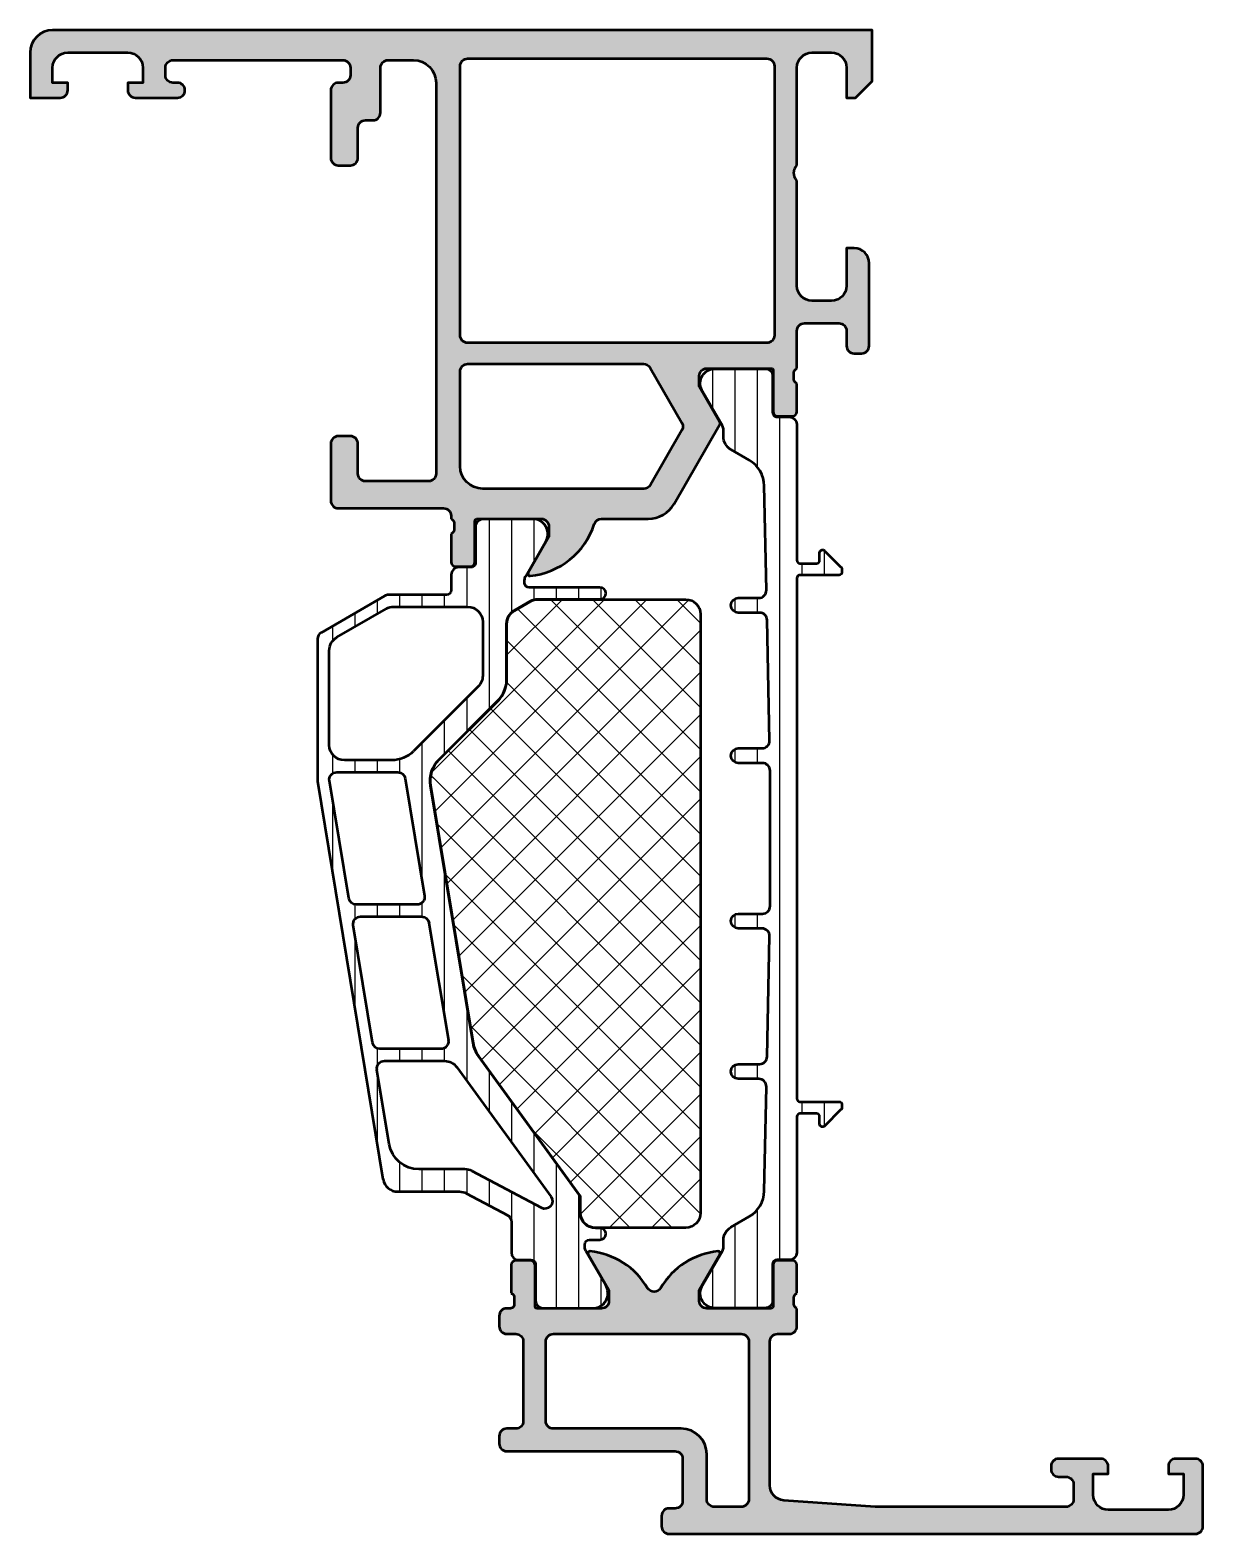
# Model space of a CAD drawing. Extents: x -35 to 43, y 0 to 100.
import ezdxf

# ---------------------------------------------------------------- set-up
doc = ezdxf.new("R2010")
doc.units = 0
for name, color, linetype, lineweight in [('0S-Alu contour', 7, 'Continuous', 50), ('0S-Alu hatch', 252, 'Continuous', 25), ('0S-Plastic contour', 254, 'Continuous', 50), ('0S-Plastic hatch', 253, 'Continuous', 25), ('0S-PT contour', 91, 'Continuous', 50), ('0S-PT hatch', 103, 'Continuous', 25)]:
    doc.layers.add(name, color=color, linetype=linetype, lineweight=lineweight)

# ---------------------------------------------------------------- blocks, each defined once
blk = doc.blocks.new('445540__BF4B3220_697D_45B9_BE26_5FB14B4851CE_')
at = {"layer": '0S-Alu hatch'}
h = blk.add_hatch(color=256, dxfattribs=at)
edge = h.paths.add_edge_path()
edge.add_line((-3.3, 13.3), (-2.7, 13.3))
edge.add_ellipse((-2.7, 12.8), major_axis=(-0.5, 0), ratio=1, start_angle=180, end_angle=270, ccw=False)
edge.add_line((-2.2, 12.8), (-2.2, 7.5))
edge.add_ellipse((-2.7, 7.5), major_axis=(-0.5, 0), ratio=1, start_angle=90, end_angle=180, ccw=False)
edge.add_line((-2.7, 7), (-3.3, 7))
edge.add_arc((-3.3, 6.5), 0.5, 90, 180)
edge.add_line((-3.8, 6.5), (-3.8, 6))
edge.add_arc((-3.3, 6), 0.5, 180, 270)
edge.add_line((-3.3, 5.5), (7.9, 5.5))
edge.add_ellipse((7.9, 5), major_axis=(-0.5, 0), ratio=1, start_angle=180, end_angle=270, ccw=False)
edge.add_line((8.4, 5), (8.4, 2.2))
edge.add_ellipse((7.9, 2.2), major_axis=(-0.5, 0), ratio=1, start_angle=90, end_angle=180, ccw=False)
edge.add_line((7.9, 1.7), (7.5, 1.7))
edge.add_arc((7.5, 1.2), 0.5, 90, 180)
edge.add_line((7, 1.2), (7, 0.5))
edge.add_arc((7.5, 0.5), 0.5, 180, 270)
edge.add_line((7.5, 0), (42.5, 0))
edge.add_arc((42.5, 0.5), 0.5, 270, 360)
edge.add_line((43, 0.5), (43, 4.5))
edge.add_arc((42.5, 4.5), 0.5, 0, 90)
edge.add_line((42.5, 5), (41.2, 5))
edge.add_arc((41.2, 4.5), 0.5, 90, 180)
edge.add_line((40.7, 4.5), (40.7, 4))
edge.add_line((40.7, 4), (41.7, 4))
edge.add_line((41.7, 4), (41.7, 2.6))
edge.add_ellipse((40.7, 2.6), major_axis=(-1, 0), ratio=1, start_angle=90, end_angle=180, ccw=False)
edge.add_line((40.7, 1.6), (36.7, 1.6))
edge.add_ellipse((36.7, 2.6), major_axis=(-1, 0), ratio=1, start_angle=0, end_angle=90, ccw=False)
edge.add_line((35.7, 2.6), (35.7, 4))
edge.add_line((35.7, 4), (36.7, 4))
edge.add_line((36.7, 4), (36.7, 4.5))
edge.add_arc((36.2, 4.5), 0.5, 0, 90)
edge.add_line((36.2, 5), (33.4, 5))
edge.add_arc((33.4, 4.5), 0.5, 90, 180)
edge.add_line((32.9, 4.5), (32.9, 4.3))
edge.add_arc((33.4, 4.3), 0.5, 180, 270)
edge.add_line((33.4, 3.8), (33.9, 3.8))
edge.add_ellipse((33.9, 3.3), major_axis=(-0.5, 0), ratio=1, start_angle=180, end_angle=270, ccw=False)
edge.add_line((34.4, 3.3), (34.4, 2.3))
edge.add_ellipse((33.9, 2.3), major_axis=(-0.5, 0), ratio=1, start_angle=90, end_angle=180, ccw=False)
edge.add_line((33.9, 1.8), (21.2, 1.8))
edge.add_line((21.2, 1.8), (15.13, 2.23))
edge.add_ellipse((15.2, 3.23), major_axis=(-1, 0), ratio=1, start_angle=0, end_angle=85.9144, ccw=False)
edge.add_line((14.2, 3.23), (14.2, 12.8))
edge.add_ellipse((14.7, 12.8), major_axis=(-0.5, 0), ratio=1, start_angle=270, end_angle=360, ccw=False)
edge.add_line((14.7, 13.3), (15.5, 13.3))
edge.add_arc((15.5, 13.8), 0.5, 270, 360)
edge.add_line((16, 13.8), (16, 15))
edge.add_ellipse((16.08, 15.27), major_axis=(-0.279, 0), ratio=1, start_angle=-1.1646, end_angle=73.5801, ccw=False)
edge.add_line((15.8, 15.27), (15.8, 15.73))
edge.add_ellipse((16.08, 15.73), major_axis=(-0.279, 0), ratio=1, start_angle=-73.5754, end_angle=1.1629, ccw=False)
edge.add_line((16, 16), (16, 17.88))
edge.add_arc((15.7, 17.88), 0.3, 0, 90)
edge.add_line((15.7, 18.18), (14.72, 18.18))
edge.add_arc((14.72, 17.88), 0.3, 90, 180)
edge.add_line((14.42, 17.88), (14.42, 15.12))
edge.add_ellipse((14.3, 15.12), major_axis=(-0.12, 0), ratio=1, start_angle=90, end_angle=180, ccw=False)
edge.add_line((14.3, 15), (10, 15))
edge.add_ellipse((10, 15.5), major_axis=(-0.5, 0), ratio=1, start_angle=0, end_angle=90, ccw=False)
edge.add_line((9.5, 15.5), (9.5, 16.2))
edge.add_line((9.5, 16.2), (10.88, 18.59))
edge.add_arc((10.76, 18.66), 0.138, 330, 455.7415)
edge.add_arc((11.25, 13.82), 5, 95.7415, 149.6915)
edge.add_ellipse((6.5, 16.6), major_axis=(-0.5, 0), ratio=1, start_angle=30.3085, end_angle=149.6915, ccw=False)
edge.add_arc((1.75, 13.82), 5, 30.3085, 84.2585)
edge.add_arc((2.24, 18.66), 0.138, 84.2585, 210)
edge.add_line((2.12, 18.59), (3.5, 16.2))
edge.add_line((3.5, 16.2), (3.5, 15.5))
edge.add_ellipse((3, 15.5), major_axis=(-0.5, 0), ratio=1, start_angle=90, end_angle=180, ccw=False)
edge.add_line((3, 15), (-1.3, 15))
edge.add_ellipse((-1.3, 15.12), major_axis=(-0.12, 0), ratio=1, start_angle=0, end_angle=90, ccw=False)
edge.add_line((-1.42, 15.12), (-1.42, 17.88))
edge.add_arc((-1.72, 17.88), 0.3, 0, 90)
edge.add_line((-1.72, 18.18), (-2.7, 18.18))
edge.add_arc((-2.7, 17.88), 0.3, 90, 180)
edge.add_line((-3, 17.88), (-3, 16))
edge.add_ellipse((-3.08, 15.73), major_axis=(-0.279, 0), ratio=1, start_angle=178.8371, end_angle=253.5754, ccw=False)
edge.add_line((-2.8, 15.73), (-2.8, 15.27))
edge.add_ellipse((-3.08, 15.27), major_axis=(-0.279, 0), ratio=1, start_angle=106.4199, end_angle=181.1646, ccw=False)
edge.add_line((-3, 15), (-3.3, 15))
edge.add_arc((-3.3, 14.5), 0.5, 90, 180)
edge.add_line((-3.8, 14.5), (-3.8, 13.8))
edge.add_arc((-3.3, 13.8), 0.5, 180, 270)
edge = h.paths.add_edge_path()
edge.add_line((8.3, 7), (-0.2, 7))
edge.add_ellipse((-0.2, 7.5), major_axis=(-0.5, 0), ratio=1, start_angle=0, end_angle=90, ccw=False)
edge.add_line((-0.7, 7.5), (-0.7, 12.8))
edge.add_ellipse((-0.2, 12.8), major_axis=(-0.5, 0), ratio=1, start_angle=270, end_angle=360, ccw=False)
edge.add_line((-0.2, 13.3), (12.3, 13.3))
edge.add_ellipse((12.3, 12.8), major_axis=(-0.5, 0), ratio=1, start_angle=180, end_angle=270, ccw=False)
edge.add_line((12.8, 12.8), (12.8, 2.3))
edge.add_ellipse((12.3, 2.3), major_axis=(-0.5, 0), ratio=1, start_angle=90, end_angle=180, ccw=False)
edge.add_line((12.3, 1.8), (10.5, 1.8))
edge.add_ellipse((10.5, 2.3), major_axis=(-0.5, 0), ratio=1, start_angle=0, end_angle=90, ccw=False)
edge.add_line((10, 2.3), (10, 5.3))
edge.add_arc((8.3, 5.3), 1.7, 0, 90)
at = {"layer": '0S-Alu contour', "color": 7}
for points in [[(-1.72, 18.18), (-2.7, 18.18)], [(2.12, 18.59), (3.5, 16.2), (3.5, 15.5)], [(9.5, 15.5), (9.5, 16.2), (10.88, 18.59)], [(15.7, 18.18), (14.72, 18.18)], [(-3, 17.88), (-3, 16)], [(-1.42, 15.12), (-1.42, 17.88)], [(14.42, 17.88), (14.42, 15.12)], [(16, 16), (16, 17.88)], [(-2.8, 15.73), (-2.8, 15.27)], [(15.8, 15.27), (15.8, 15.73)], [(-3.8, 14.5), (-3.8, 13.8)], [(-3, 15), (-3.3, 15)], [(3, 15), (-1.3, 15)], [(14.3, 15), (10, 15)], [(16, 13.8), (16, 15)], [(-3.3, 13.3), (-2.7, 13.3)], [(-0.2, 13.3), (12.3, 13.3)], [(14.7, 13.3), (15.5, 13.3)], [(-2.2, 12.8), (-2.2, 7.5)], [(-0.7, 7.5), (-0.7, 12.8)], [(12.8, 12.8), (12.8, 2.3)], [(14.2, 3.23), (14.2, 12.8)], [(-3.8, 6.5), (-3.8, 6)], [(-2.7, 7), (-3.3, 7)], [(8.3, 7), (-0.2, 7)], [(-3.3, 5.5), (7.9, 5.5)], [(10, 2.3), (10, 5.3)], [(8.4, 5), (8.4, 2.2)], [(32.9, 4.5), (32.9, 4.3)], [(36.2, 5), (33.4, 5)], [(35.7, 2.6), (35.7, 4), (36.7, 4), (36.7, 4.5)], [(40.7, 4.5), (40.7, 4), (41.7, 4), (41.7, 2.6)], [(42.5, 5), (41.2, 5)], [(43, 0.5), (43, 4.5)], [(33.4, 3.8), (33.9, 3.8)], [(34.4, 3.3), (34.4, 2.3)], [(33.9, 1.8), (21.2, 1.8), (15.13, 2.23)], [(7, 1.2), (7, 0.5)], [(7.9, 1.7), (7.5, 1.7)], [(12.3, 1.8), (10.5, 1.8)], [(40.7, 1.6), (36.7, 1.6)], [(7.5, 0), (42.5, 0)]]:
    blk.add_lwpolyline(points, dxfattribs=at)
for centre, radius, start, end in [((-2.7, 17.88), 0.3, 90, 180), ((-1.72, 17.88), 0.3, 0, 90), ((2.24, 18.66), 0.138, 84.2585, 210), ((1.75, 13.82), 5, 30.3085, 84.2585), ((11.25, 13.82), 5, 95.7415, 149.6915), ((10.76, 18.66), 0.138, 330, 95.7415), ((14.72, 17.88), 0.3, 90, 180), ((15.7, 17.88), 0.3, 0, 90), ((-3.3, 14.5), 0.5, 90, 180), ((-3.3, 13.8), 0.5, 180, 270), ((15.5, 13.8), 0.5, 270, 0), ((-3.3, 6.5), 0.5, 90, 180), ((8.3, 5.3), 1.7, 0, 90), ((-3.3, 6), 0.5, 180, 270), ((33.4, 4.5), 0.5, 90, 180), ((33.4, 4.3), 0.5, 180, 270), ((36.2, 4.5), 0.5, 0, 90), ((41.2, 4.5), 0.5, 90, 180), ((42.5, 4.5), 0.5, 0, 90), ((7.5, 1.2), 0.5, 90, 180), ((7.5, 0.5), 0.5, 180, 270), ((42.5, 0.5), 0.5, 270, 0)]:
    blk.add_arc(centre, radius, start, end, dxfattribs=at)
at = {"layer": '0S-Alu contour', "color": 7, "extrusion": (0, 0, -1)}
for centre, radius, start, end in [((-6.5, 16.6), 0.5, 210.3085, 329.6915), ((3.08, 15.73), 0.279, 106.4246, 181.1629), ((3.08, 15.27), 0.279, 178.8354, 253.5801), ((1.3, 15.12), 0.12, 270, 0), ((-3, 15.5), 0.5, 180, 270), ((-10, 15.5), 0.5, 270, 0), ((-14.3, 15.12), 0.12, 180, 270), ((-16.08, 15.73), 0.279, 358.8371, 73.5754), ((-16.08, 15.27), 0.279, 286.4199, 1.1646), ((2.7, 12.8), 0.5, 90, 180), ((0.2, 12.8), 0.5, 0, 90), ((-12.3, 12.8), 0.5, 90, 180), ((-14.7, 12.8), 0.5, 0, 90), ((2.7, 7.5), 0.5, 180, 270), ((0.2, 7.5), 0.5, 270, 0), ((-7.9, 5), 0.5, 90, 180), ((-15.2, 3.23), 1, 274.0856, 0), ((-33.9, 3.3), 0.5, 90, 180), ((-7.9, 2.2), 0.5, 180, 270), ((-10.5, 2.3), 0.5, 270, 0), ((-12.3, 2.3), 0.5, 180, 270), ((-33.9, 2.3), 0.5, 180, 270), ((-36.7, 2.6), 1, 270, 0), ((-40.7, 2.6), 1, 180, 270)]:
    blk.add_arc(centre, radius, start, end, dxfattribs=at)
blk = doc.blocks.new('284511__1845BC46_B6D5_4540_96BA_1766A8535AA4___5D9645BE_6B2D_4AAD_B692_102683776375_')
at = {"layer": '0S-Plastic hatch'}
h = blk.add_hatch(dxfattribs=at)
h.set_pattern_fill('ANSI31', color=256, scale=0.468, angle=45, style=0)
edge = h.paths.add_edge_path()
edge.add_line((15.99, 73.79), (15.99, 64.75))
edge.add_arc((16.2, 64.75), 0.21, 180, 270)
edge.add_line((16.2, 64.54), (17.3, 64.54))
edge.add_arc((17.3, 64.75), 0.21, 270, 360)
edge.add_line((17.51, 64.75), (17.51, 65.25))
edge.add_ellipse((17.7, 65.25), major_axis=(-0.19, 0), ratio=1, start_angle=225, end_angle=360, ccw=False)
edge.add_line((17.83, 65.38), (18.93, 64.28))
edge.add_ellipse((18.8, 64.15), major_axis=(-0.19, 0), ratio=1, start_angle=180, end_angle=225, ccw=False)
edge.add_line((18.99, 64.15), (18.99, 63.95))
edge.add_ellipse((18.8, 63.95), major_axis=(-0.19, 0), ratio=1, start_angle=90, end_angle=180, ccw=False)
edge.add_line((18.8, 63.76), (16.2, 63.76))
edge.add_arc((16.2, 63.55), 0.21, 90, 180)
edge.add_line((15.99, 63.55), (15.99, 28.95))
edge.add_arc((16.2, 28.95), 0.21, 180, 270)
edge.add_line((16.2, 28.74), (18.8, 28.74))
edge.add_ellipse((18.8, 28.55), major_axis=(-0.19, 0), ratio=1, start_angle=180, end_angle=270, ccw=False)
edge.add_line((18.99, 28.55), (18.99, 28.35))
edge.add_ellipse((18.8, 28.35), major_axis=(-0.19, 0), ratio=1, start_angle=135, end_angle=180, ccw=False)
edge.add_line((18.93, 28.22), (17.83, 27.12))
edge.add_ellipse((17.7, 27.25), major_axis=(-0.19, 0), ratio=1, start_angle=0, end_angle=135, ccw=False)
edge.add_line((17.51, 27.25), (17.51, 27.75))
edge.add_arc((17.3, 27.75), 0.21, 0, 90)
edge.add_line((17.3, 27.96), (16.2, 27.96))
edge.add_arc((16.2, 27.75), 0.21, 90, 180)
edge.add_line((15.99, 27.75), (15.99, 18.71))
edge.add_ellipse((15.5, 18.71), major_axis=(-0.49, 0), ratio=1, start_angle=90, end_angle=180, ccw=False)
edge.add_line((15.5, 18.22), (14.69, 18.22))
edge.add_arc((14.69, 17.91), 0.31, 90, 180)
edge.add_line((14.38, 17.91), (14.38, 15.51))
edge.add_ellipse((13.89, 15.51), major_axis=(-0.49, 0), ratio=1, start_angle=89.9999, end_angle=180.0002, ccw=False)
edge.add_line((13.89, 15.02), (10.41, 15.02))
edge.add_ellipse((10.56, 16), major_axis=(-0.99, 0), ratio=1, start_angle=-32.7408, end_angle=81.7771, ccw=False)
edge.add_line((9.72, 16.54), (11.04, 18.82))
edge.add_arc((10.6, 19.07), 0.51, 330, 360.5399)
edge.add_line((11.11, 19.08), (11.11, 19.53))
edge.add_ellipse((12.1, 19.53), major_axis=(-0.99, 0), ratio=1, start_angle=300, end_angle=360, ccw=False)
edge.add_line((11.61, 20.39), (12.83, 21.1))
edge.add_arc((11.82, 22.84), 2.01, 300, 358.8298)
edge.add_line((13.83, 22.79), (13.97, 29.74))
edge.add_arc((13.46, 29.75), 0.51, 358.8298, 450)
edge.add_line((13.46, 30.26), (12.1, 30.26))
edge.add_ellipse((12.1, 30.75), major_axis=(-0.49, 0), ratio=1, start_angle=-90, end_angle=90, ccw=False)
edge.add_line((12.1, 31.24), (13.51, 31.24))
edge.add_arc((13.51, 31.75), 0.51, 270, 358.8298)
edge.add_line((14.02, 31.74), (14.18, 39.74))
edge.add_arc((13.67, 39.75), 0.51, 358.8298, 450)
edge.add_line((13.67, 40.26), (12.1, 40.26))
edge.add_ellipse((12.1, 40.75), major_axis=(-0.49, 0), ratio=1, start_angle=-90, end_angle=90, ccw=False)
edge.add_line((12.1, 41.24), (13.7, 41.24))
edge.add_arc((13.7, 41.75), 0.51, 270, 360)
edge.add_line((14.21, 41.75), (14.21, 50.75))
edge.add_arc((13.7, 50.75), 0.51, 0, 90)
edge.add_line((13.7, 51.26), (12.1, 51.26))
edge.add_ellipse((12.1, 51.75), major_axis=(-0.49, 0), ratio=1, start_angle=-90, end_angle=90, ccw=False)
edge.add_line((12.1, 52.24), (13.67, 52.24))
edge.add_arc((13.67, 52.75), 0.51, 270, 361.1702)
edge.add_line((14.18, 52.76), (14.02, 60.76))
edge.add_arc((13.51, 60.75), 0.51, 1.1702, 90)
edge.add_line((13.51, 61.26), (12.1, 61.26))
edge.add_ellipse((12.1, 61.75), major_axis=(-0.49, 0), ratio=1, start_angle=-90, end_angle=90, ccw=False)
edge.add_line((12.1, 62.24), (13.46, 62.24))
edge.add_arc((13.46, 62.75), 0.51, 270, 361.1702)
edge.add_line((13.97, 62.76), (13.83, 69.71))
edge.add_arc((11.82, 69.66), 2.01, 1.1702, 60)
edge.add_line((12.83, 71.4), (11.61, 72.11))
edge.add_ellipse((12.1, 72.97), major_axis=(-0.99, 0), ratio=1, start_angle=0, end_angle=60, ccw=False)
edge.add_line((11.11, 72.97), (11.11, 73.42))
edge.add_arc((10.6, 73.43), 0.51, 359.4601, 390)
edge.add_line((11.04, 73.68), (9.72, 75.96))
edge.add_ellipse((10.56, 76.5), major_axis=(-0.99, 0), ratio=1, start_angle=-81.7771, end_angle=32.7408, ccw=False)
edge.add_line((10.41, 77.48), (13.89, 77.48))
edge.add_ellipse((13.89, 76.99), major_axis=(-0.49, 0), ratio=1, start_angle=179.992, end_angle=270, ccw=False)
edge.add_line((14.38, 76.99), (14.38, 74.59))
edge.add_arc((14.69, 74.59), 0.31, 179.9997, 270)
edge.add_line((14.69, 74.28), (15.5, 74.28))
edge.add_ellipse((15.5, 73.79), major_axis=(-0.49, 0), ratio=1, start_angle=180, end_angle=270, ccw=False)
at = {"layer": '0S-Plastic contour', "color": 7}
for points in [[(10.41, 77.48), (13.89, 77.48)], [(14.38, 76.99), (14.38, 74.59)], [(11.04, 73.68), (9.72, 75.96)], [(14.69, 74.28), (15.5, 74.28)], [(11.11, 72.97), (11.11, 73.42)], [(15.99, 73.79), (15.99, 64.75)], [(12.83, 71.4), (11.61, 72.11)], [(13.97, 62.76), (13.83, 69.71)], [(17.51, 64.75), (17.51, 65.25)], [(17.83, 65.38), (18.93, 64.28)], [(16.2, 64.54), (17.3, 64.54)], [(18.99, 64.15), (18.99, 63.95)], [(15.99, 63.55), (15.99, 28.95)], [(18.8, 63.76), (16.2, 63.76)], [(12.1, 62.24), (13.46, 62.24)], [(13.51, 61.26), (12.1, 61.26)], [(14.18, 52.76), (14.02, 60.76)], [(12.1, 52.24), (13.67, 52.24)], [(13.7, 51.26), (12.1, 51.26)], [(14.21, 41.75), (14.21, 50.75)], [(12.1, 41.24), (13.7, 41.24)], [(13.67, 40.26), (12.1, 40.26)], [(14.02, 31.74), (14.18, 39.74)], [(12.1, 31.24), (13.51, 31.24)], [(13.46, 30.26), (12.1, 30.26)], [(13.83, 22.79), (13.97, 29.74)], [(16.2, 28.74), (18.8, 28.74)], [(18.93, 28.22), (17.83, 27.12)], [(18.99, 28.55), (18.99, 28.35)], [(15.99, 27.75), (15.99, 18.71)], [(17.3, 27.96), (16.2, 27.96)], [(17.51, 27.25), (17.51, 27.75)], [(11.61, 20.39), (12.83, 21.1)], [(11.11, 19.08), (11.11, 19.53)], [(9.72, 16.54), (11.04, 18.82)], [(15.5, 18.22), (14.69, 18.22)], [(14.38, 17.91), (14.38, 15.51)], [(13.89, 15.02), (10.41, 15.02)]]:
    blk.add_lwpolyline(points, dxfattribs=at)
at = {"layer": '0S-Plastic contour', "color": 7, "extrusion": (0, 0, -1)}
for centre, radius, start, end in [((-10.56, 76.5), 0.99, 327.2592, 81.7771), ((-13.89, 76.99), 0.49, 90, 180.008), ((-15.5, 73.79), 0.49, 90, 180), ((-12.1, 72.97), 0.99, 300, 0), ((-17.7, 65.25), 0.19, 0, 135), ((-18.8, 64.15), 0.19, 135, 180), ((-18.8, 63.95), 0.19, 180, 270), ((-12.1, 61.75), 0.49, 270, 90), ((-12.1, 51.75), 0.49, 270, 90), ((-12.1, 40.75), 0.49, 270, 90), ((-12.1, 30.75), 0.49, 270, 90), ((-18.8, 28.55), 0.19, 90, 180), ((-18.8, 28.35), 0.19, 180, 225), ((-17.7, 27.25), 0.19, 225, 0), ((-12.1, 19.53), 0.99, 0, 60), ((-15.5, 18.71), 0.49, 180, 270), ((-10.56, 16), 0.99, 278.2229, 32.7408), ((-13.89, 15.51), 0.49, 179.9998, 270.0001)]:
    blk.add_arc(centre, radius, start, end, dxfattribs=at)
at = {"layer": '0S-Plastic contour', "color": 7}
for centre, radius, start, end in [((14.69, 74.59), 0.31, 179.9997, 270), ((10.6, 73.43), 0.51, 359.4601, 30), ((11.82, 69.66), 2.01, 1.1702, 60), ((16.2, 64.75), 0.21, 180, 270), ((17.3, 64.75), 0.21, 270, 0), ((16.2, 63.55), 0.21, 90, 180), ((13.46, 62.75), 0.51, 270, 1.1702), ((13.51, 60.75), 0.51, 1.1702, 90), ((13.67, 52.75), 0.51, 270, 1.1702), ((13.7, 50.75), 0.51, 0, 90), ((13.7, 41.75), 0.51, 270, 0), ((13.67, 39.75), 0.51, 358.8298, 90), ((13.51, 31.75), 0.51, 270, 358.8298), ((13.46, 29.75), 0.51, 358.8298, 90), ((16.2, 28.95), 0.21, 180, 270), ((16.2, 27.75), 0.21, 90, 180), ((17.3, 27.75), 0.21, 0, 90), ((11.82, 22.84), 2.01, 300, 358.8298), ((10.6, 19.07), 0.51, 330, 0.5399), ((14.69, 17.91), 0.31, 90, 180)]:
    blk.add_arc(centre, radius, start, end, dxfattribs=at)
blk = doc.blocks.new('441780__3EC633B4_E928_4613_97DD_B2C483C293F3_')
at = {"layer": '0S-PT hatch'}
h = blk.add_hatch(dxfattribs=at)
h.set_pattern_fill('ANSI37', color=256, scale=0.625, angle=90, style=0)
edge = h.paths.add_edge_path()
edge.add_line((9.59, 61.15), (9.59, 21.35))
edge.add_ellipse((8.6, 21.35), major_axis=(-0.99, 0), ratio=1, start_angle=90, end_angle=180, ccw=False)
edge.add_line((8.6, 20.36), (2.9, 20.36))
edge.add_line((2.9, 20.36), (2.6, 20.36))
edge.add_ellipse((2.6, 21.35), major_axis=(-0.99, 0), ratio=1, start_angle=0, end_angle=90, ccw=False)
edge.add_line((1.61, 21.35), (1.61, 22.45))
edge.add_line((1.61, 22.45), (-5.16, 31.78))
edge.add_ellipse((-3.55, 32.95), major_axis=(-1.99, 0), ratio=1, start_angle=9.3602, end_angle=36, ccw=False)
edge.add_line((-5.52, 32.62), (-8.34, 49.76))
edge.add_ellipse((-6.38, 50.08), major_axis=(-1.99, 0), ratio=1, start_angle=-45, end_angle=9.3602, ccw=False)
edge.add_line((-7.79, 51.49), (-3.88, 55.39))
edge.add_arc((-5.3, 56.82), 2.01, 315, 360)
edge.add_line((-3.29, 56.82), (-3.29, 60.53))
edge.add_ellipse((-2.3, 60.53), major_axis=(-0.99, 0), ratio=1, start_angle=300, end_angle=360, ccw=False)
edge.add_line((-2.79, 61.39), (-1.73, 62.01))
edge.add_ellipse((-1.23, 61.15), major_axis=(-0.99, 0), ratio=1, start_angle=270, end_angle=300, ccw=False)
edge.add_line((-1.23, 62.14), (2.9, 62.14))
edge.add_line((2.9, 62.14), (8.6, 62.14))
edge.add_ellipse((8.6, 61.15), major_axis=(-0.99, 0), ratio=1, start_angle=180, end_angle=270, ccw=False)
at = {"layer": '0S-PT contour', "color": 7}
for points in [[(-2.79, 61.39), (-1.73, 62.01)], [(-1.23, 62.14), (2.9, 62.14), (8.6, 62.14)], [(9.59, 61.15), (9.59, 21.35)], [(-3.29, 56.82), (-3.29, 60.53)], [(-7.79, 51.49), (-3.88, 55.39)], [(-5.52, 32.62), (-8.34, 49.76)], [(1.61, 21.35), (1.61, 22.45), (-5.16, 31.78)], [(8.6, 20.36), (2.9, 20.36), (2.6, 20.36)]]:
    blk.add_lwpolyline(points, dxfattribs=at)
at = {"layer": '0S-PT contour', "color": 7, "extrusion": (0, 0, -1)}
for centre, radius, start, end in [((1.23, 61.15), 0.99, 60, 90), ((-8.6, 61.15), 0.99, 90, 180), ((2.3, 60.53), 0.99, 0, 60), ((6.38, 50.08), 1.99, 350.6398, 45), ((3.55, 32.95), 1.99, 324, 350.6398), ((-2.6, 21.35), 0.99, 270, 0), ((-8.6, 21.35), 0.99, 180, 270)]:
    blk.add_arc(centre, radius, start, end, dxfattribs=at)
at = {"layer": '0S-PT contour', "color": 7}
blk.add_arc((-5.3, 56.82), 2.01, 315, 0, dxfattribs=at)
blk = doc.blocks.new('284511__D65E2A6E_5124_469D_9440_DE9FF6256809___0D514815_426E_4B8E_9E64_C70B403DF075_')
at = {"layer": '0S-Plastic hatch'}
h = blk.add_hatch(dxfattribs=at)
h.set_pattern_fill('ANSI31', color=256, scale=0.468, angle=45, style=0)
edge = h.paths.add_edge_path()
edge.add_ellipse((-7.3, 62.75), major_axis=(-0.31, 0), ratio=1, start_angle=90, end_angle=180, ccw=False)
edge.add_line((-7.3, 62.44), (-11.17, 62.44))
edge.add_arc((-11.17, 61.95), 0.49, 90, 120)
edge.add_line((-11.41, 62.37), (-15.64, 59.93))
edge.add_arc((-15.4, 59.51), 0.49, 120, 180)
edge.add_line((-15.89, 59.51), (-15.89, 50.05))
edge.add_line((-15.89, 50.05), (-11.53, 23.59))
edge.add_arc((-10.55, 23.75), 0.99, 189.3602, 270)
edge.add_line((-10.55, 22.76), (-6.45, 22.76))
edge.add_ellipse((-6.45, 21.75), major_axis=(-1.01, 0), ratio=1, start_angle=242.0205, end_angle=270, ccw=False)
edge.add_line((-5.98, 22.64), (-3.26, 21.2))
edge.add_ellipse((-3.5, 20.75), major_axis=(-0.51, 0), ratio=1, start_angle=180, end_angle=242.0205, ccw=False)
edge.add_line((-2.99, 20.75), (-2.99, 18.71))
edge.add_arc((-2.5, 18.71), 0.49, 180, 270)
edge.add_line((-2.5, 18.22), (-1.69, 18.22))
edge.add_ellipse((-1.69, 17.91), major_axis=(-0.31, 0), ratio=1, start_angle=179.9921, end_angle=270, ccw=False)
edge.add_line((-1.38, 17.91), (-1.38, 15.51))
edge.add_arc((-0.89, 15.51), 0.49, 179.9921, 270)
edge.add_line((-0.89, 15.02), (2.59, 15.02))
edge.add_arc((2.44, 16), 0.99, 278.2229, 392.7408)
edge.add_line((3.28, 16.54), (1.96, 18.82))
edge.add_ellipse((2.4, 19.07), major_axis=(-0.51, 0), ratio=1, start_angle=0, end_angle=30, ccw=False)
edge.add_line((1.89, 19.07), (1.89, 19.25))
edge.add_ellipse((2.2, 19.25), major_axis=(-0.31, 0), ratio=1, start_angle=270, end_angle=360, ccw=False)
edge.add_line((2.2, 19.56), (2.9, 19.56))
edge.add_arc((2.9, 19.95), 0.39, 270, 450)
edge.add_line((2.9, 20.34), (2.6, 20.34))
edge.add_ellipse((2.6, 21.35), major_axis=(-1.01, 0), ratio=1, start_angle=0, end_angle=90, ccw=False)
edge.add_line((1.59, 21.35), (1.59, 22.45))
edge.add_line((1.59, 22.45), (-5.18, 31.76))
edge.add_ellipse((-3.55, 32.95), major_axis=(-2.01, 0), ratio=1, start_angle=9.3602, end_angle=36, ccw=False)
edge.add_line((-5.54, 32.62), (-8.36, 49.75))
edge.add_ellipse((-6.38, 50.08), major_axis=(-2.01, 0), ratio=1, start_angle=-45, end_angle=9.3602, ccw=False)
edge.add_line((-7.8, 51.5), (-3.89, 55.41))
edge.add_arc((-5.3, 56.82), 1.99, 315, 360)
edge.add_line((-3.31, 56.82), (-3.31, 60.53))
edge.add_ellipse((-2.3, 60.53), major_axis=(-1.01, 0), ratio=1, start_angle=300, end_angle=360, ccw=False)
edge.add_line((-2.8, 61.41), (-1.74, 62.02))
edge.add_ellipse((-1.23, 61.15), major_axis=(-1.01, 0), ratio=1, start_angle=270, end_angle=300, ccw=False)
edge.add_line((-1.23, 62.16), (2.9, 62.16))
edge.add_arc((2.9, 62.55), 0.39, 270, 450)
edge.add_line((2.9, 62.94), (-1.8, 62.94))
edge.add_ellipse((-1.8, 63.25), major_axis=(-0.31, 0), ratio=1, start_angle=0, end_angle=90, ccw=False)
edge.add_line((-2.11, 63.25), (-2.11, 63.43))
edge.add_ellipse((-1.6, 63.43), major_axis=(-0.51, 0), ratio=1, start_angle=330, end_angle=360, ccw=False)
edge.add_line((-2.04, 63.68), (-0.72, 65.96))
edge.add_arc((-1.56, 66.5), 0.99, 327.2592, 441.7771)
edge.add_line((-1.41, 67.48), (-4.89, 67.48))
edge.add_arc((-4.89, 66.99), 0.49, 90, 180.0079)
edge.add_line((-5.38, 66.99), (-5.38, 64.59))
edge.add_ellipse((-5.69, 64.59), major_axis=(-0.31, 0), ratio=1, start_angle=90, end_angle=180.0079, ccw=False)
edge.add_line((-5.69, 64.28), (-6.5, 64.28))
edge.add_arc((-6.5, 63.79), 0.49, 90, 180)
edge.add_line((-6.99, 63.79), (-6.99, 62.75))
edge = h.paths.add_edge_path()
edge.add_line((-14.6, 59.62), (-11.32, 61.52))
edge.add_ellipse((-10.82, 60.65), major_axis=(-1, 0), ratio=1, start_angle=270, end_angle=300, ccw=False)
edge.add_line((-10.82, 61.65), (-5.9, 61.65))
edge.add_ellipse((-5.9, 60.65), major_axis=(-1, 0), ratio=1, start_angle=180, end_angle=270, ccw=False)
edge.add_line((-4.9, 60.65), (-4.9, 57.06))
edge.add_ellipse((-5.9, 57.06), major_axis=(-1, 0), ratio=1, start_angle=135, end_angle=180, ccw=False)
edge.add_line((-5.19, 56.36), (-9.51, 52.04))
edge.add_ellipse((-10.93, 53.45), major_axis=(-2, 0), ratio=1, start_angle=90, end_angle=135, ccw=False)
edge.add_line((-10.93, 51.45), (-14.1, 51.45))
edge.add_ellipse((-14.1, 52.45), major_axis=(-1, 0), ratio=1, start_angle=0, end_angle=90, ccw=False)
edge.add_line((-15.1, 52.45), (-15.1, 58.75))
edge.add_ellipse((-14.1, 58.75), major_axis=(-1, 0), ratio=1, start_angle=300, end_angle=360, ccw=False)
edge = h.paths.add_edge_path()
edge.add_ellipse((-14.6, 50.15), major_axis=(-0.5, 0), ratio=1, start_angle=-90, end_angle=9.3602, ccw=False)
edge.add_line((-14.6, 50.65), (-10.54, 50.65))
edge.add_ellipse((-10.54, 50.15), major_axis=(-0.5, 0), ratio=1, start_angle=189.3602, end_angle=270, ccw=False)
edge.add_line((-10.05, 50.23), (-8.77, 42.43))
edge.add_ellipse((-9.26, 42.35), major_axis=(-0.5, 0), ratio=1, start_angle=90, end_angle=189.3602, ccw=False)
edge.add_line((-9.26, 41.85), (-13.31, 41.85))
edge.add_ellipse((-13.31, 42.35), major_axis=(-0.5, 0), ratio=1, start_angle=9.3602, end_angle=90, ccw=False)
edge.add_line((-13.81, 42.27), (-15.09, 50.07))
edge = h.paths.add_edge_path()
edge.add_ellipse((-8.96, 40.55), major_axis=(-0.5, 0), ratio=1, start_angle=189.3602, end_angle=270, ccw=False)
edge.add_line((-8.47, 40.63), (-7.18, 32.83))
edge.add_ellipse((-7.68, 32.75), major_axis=(-0.5, 0), ratio=1, start_angle=90, end_angle=189.3602, ccw=False)
edge.add_line((-7.68, 32.25), (-11.73, 32.25))
edge.add_ellipse((-11.73, 32.75), major_axis=(-0.5, 0), ratio=1, start_angle=9.3602, end_angle=90, ccw=False)
edge.add_line((-12.22, 32.67), (-13.51, 40.47))
edge.add_ellipse((-13.02, 40.55), major_axis=(-0.5, 0), ratio=1, start_angle=-90, end_angle=9.3602, ccw=False)
edge.add_line((-13.02, 41.05), (-8.96, 41.05))
edge = h.paths.add_edge_path()
edge.add_ellipse((-11.43, 30.95), major_axis=(-0.5, 0), ratio=1, start_angle=-90, end_angle=9.3602, ccw=False)
edge.add_line((-11.43, 31.45), (-7.43, 31.45))
edge.add_ellipse((-7.43, 30.45), major_axis=(-1, 0), ratio=1, start_angle=216, end_angle=270, ccw=False)
edge.add_line((-6.62, 31.04), (-0.35, 22.42))
edge.add_ellipse((-0.76, 22.12), major_axis=(-0.5, 0), ratio=1, start_angle=62.0205, end_angle=216, ccw=False)
edge.add_line((-0.99, 21.68), (-5.61, 24.13))
edge.add_arc((-6.08, 23.25), 1, 62.0205, 90)
edge.add_line((-6.08, 24.25), (-9.14, 24.25))
edge.add_ellipse((-9.14, 26.25), major_axis=(-2, 0), ratio=1, start_angle=9.3602, end_angle=90, ccw=False)
edge.add_line((-11.11, 25.92), (-11.93, 30.87))
at = {"layer": '0S-Alu contour', "color": 7}
for points in [[(-14.6, 59.62), (-11.32, 61.52)], [(-10.82, 61.65), (-5.9, 61.65)], [(-4.9, 60.65), (-4.9, 57.06)], [(-15.1, 52.45), (-15.1, 58.75)], [(-5.19, 56.36), (-9.51, 52.04)], [(-10.93, 51.45), (-14.1, 51.45)], [(-13.81, 42.27), (-15.09, 50.07)], [(-14.6, 50.65), (-10.54, 50.65)], [(-10.05, 50.23), (-8.77, 42.43)], [(-9.26, 41.85), (-13.31, 41.85)], [(-13.02, 41.05), (-8.96, 41.05)], [(-12.22, 32.67), (-13.51, 40.47)], [(-8.47, 40.63), (-7.18, 32.83)], [(-7.68, 32.25), (-11.73, 32.25)], [(-11.43, 31.45), (-7.43, 31.45)], [(-6.62, 31.04), (-0.35, 22.42)], [(-11.11, 25.92), (-11.93, 30.87)], [(-6.08, 24.25), (-9.14, 24.25)], [(-0.99, 21.68), (-5.61, 24.13)]]:
    blk.add_lwpolyline(points, dxfattribs=at)
at = {"layer": '0S-Alu contour', "color": 7, "extrusion": (0, 0, -1)}
for centre, radius, start, end in [((10.82, 60.65), 1, 60, 90), ((5.9, 60.65), 1, 90, 180), ((14.1, 58.75), 1, 0, 60), ((5.9, 57.06), 1, 180, 225), ((14.1, 52.45), 1, 270, 0), ((10.93, 53.45), 2, 225, 270), ((14.6, 50.15), 0.5, 350.6398, 90), ((10.54, 50.15), 0.5, 90, 170.6398), ((13.31, 42.35), 0.5, 270, 350.6398), ((9.26, 42.35), 0.5, 170.6398, 270), ((13.02, 40.55), 0.5, 350.6398, 90), ((8.96, 40.55), 0.5, 90, 170.6398), ((11.73, 32.75), 0.5, 270, 350.6398), ((7.68, 32.75), 0.5, 170.6398, 270), ((11.43, 30.95), 0.5, 350.6398, 90), ((7.43, 30.45), 1, 90, 144), ((9.14, 26.25), 2, 270, 350.6398), ((0.76, 22.12), 0.5, 144, 297.9795)]:
    blk.add_arc(centre, radius, start, end, dxfattribs=at)
at = {"layer": '0S-Alu contour', "color": 7}
blk.add_arc((-6.08, 23.25), 1, 62.0205, 90, dxfattribs=at)
at = {"layer": '0S-Plastic contour', "color": 7}
for points in [[(-1.41, 67.48), (-4.89, 67.48)], [(-5.38, 66.99), (-5.38, 64.59)], [(-2.04, 63.68), (-0.72, 65.96)], [(-5.69, 64.28), (-6.5, 64.28)], [(-6.99, 63.79), (-6.99, 62.75)], [(-2.11, 63.25), (-2.11, 63.43)], [(-11.41, 62.37), (-15.64, 59.93)], [(-7.3, 62.44), (-11.17, 62.44)], [(-2.8, 61.41), (-1.74, 62.02)], [(2.9, 62.94), (-1.8, 62.94)], [(-1.23, 62.16), (2.9, 62.16)], [(-3.31, 56.82), (-3.31, 60.53)], [(-15.89, 59.51), (-15.89, 50.05), (-11.53, 23.59)], [(-7.8, 51.5), (-3.89, 55.41)], [(-5.54, 32.62), (-8.36, 49.75)], [(1.59, 21.35), (1.59, 22.45), (-5.18, 31.76)], [(-10.55, 22.76), (-6.45, 22.76)], [(-5.98, 22.64), (-3.26, 21.2)], [(-2.99, 20.75), (-2.99, 18.71)], [(2.9, 20.34), (2.6, 20.34)], [(1.89, 19.07), (1.89, 19.25)], [(2.2, 19.56), (2.9, 19.56)], [(-2.5, 18.22), (-1.69, 18.22)], [(3.28, 16.54), (1.96, 18.82)], [(-1.38, 17.91), (-1.38, 15.51)], [(-0.89, 15.02), (2.59, 15.02)]]:
    blk.add_lwpolyline(points, dxfattribs=at)
for centre, radius, start, end in [((-4.89, 66.99), 0.49, 90, 180.0079), ((-1.56, 66.5), 0.99, 327.2592, 81.7771), ((-6.5, 63.79), 0.49, 90, 180), ((-11.17, 61.95), 0.49, 90, 120), ((2.9, 62.55), 0.39, 270, 90), ((-15.4, 59.51), 0.49, 120, 180), ((-5.3, 56.82), 1.99, 315, 0), ((-10.55, 23.75), 0.99, 189.3602, 270), ((2.9, 19.95), 0.39, 270, 90), ((-2.5, 18.71), 0.49, 180, 270), ((2.44, 16), 0.99, 278.2229, 32.7408), ((-0.89, 15.51), 0.49, 179.9921, 270)]:
    blk.add_arc(centre, radius, start, end, dxfattribs=at)
at = {"layer": '0S-Plastic contour', "color": 7, "extrusion": (0, 0, -1)}
for centre, radius, start, end in [((5.69, 64.59), 0.31, 179.9921, 270), ((1.6, 63.43), 0.51, 0, 30), ((1.8, 63.25), 0.31, 270, 0), ((7.3, 62.75), 0.31, 180, 270), ((1.23, 61.15), 1.01, 60, 90), ((2.3, 60.53), 1.01, 0, 60), ((6.38, 50.08), 2.01, 350.6398, 45), ((3.55, 32.95), 2.01, 324, 350.6398), ((6.45, 21.75), 1.01, 90, 117.9795), ((3.5, 20.75), 0.51, 117.9795, 180), ((-2.6, 21.35), 1.01, 270, 0), ((-2.2, 19.25), 0.31, 0, 90), ((-2.4, 19.07), 0.51, 330, 0), ((1.69, 17.91), 0.31, 90, 180.0079)]:
    blk.add_arc(centre, radius, start, end, dxfattribs=at)
blk = doc.blocks.new('346270__AC31706F_2154_4B26_AF21_7434A8CB8DBB_')
at = {"layer": '0S-Alu hatch'}
h = blk.add_hatch(color=256, dxfattribs=at)
edge = h.paths.add_edge_path()
edge.add_ellipse((-28.5, 97.5), major_axis=(-1, 0), ratio=1, start_angle=180, end_angle=270, ccw=False)
edge.add_line((-27.5, 97.5), (-27.5, 96.5))
edge.add_line((-27.5, 96.5), (-28.5, 96.5))
edge.add_line((-28.5, 96.5), (-28.5, 96))
edge.add_arc((-28, 96), 0.5, 180, 270)
edge.add_line((-28, 95.5), (-25.2, 95.5))
edge.add_arc((-25.2, 96), 0.5, 270, 450)
edge.add_line((-25.2, 96.5), (-25.5, 96.5))
edge.add_ellipse((-25.5, 97), major_axis=(-0.5, 0), ratio=1, start_angle=0, end_angle=90, ccw=False)
edge.add_line((-26, 97), (-26, 97.5))
edge.add_ellipse((-25.5, 97.5), major_axis=(-0.5, 0), ratio=1, start_angle=270, end_angle=360, ccw=False)
edge.add_line((-25.5, 98), (-14.2, 98))
edge.add_ellipse((-14.2, 97.5), major_axis=(-0.5, 0), ratio=1, start_angle=180, end_angle=270, ccw=False)
edge.add_line((-13.7, 97.5), (-13.7, 97))
edge.add_ellipse((-14.2, 97), major_axis=(-0.5, 0), ratio=1, start_angle=90, end_angle=180, ccw=False)
edge.add_line((-14.2, 96.5), (-14.5, 96.5))
edge.add_arc((-14.5, 96), 0.5, 90, 180)
edge.add_line((-15, 96), (-15, 91.5))
edge.add_arc((-14.5, 91.5), 0.5, 180, 270)
edge.add_line((-14.5, 91), (-13.7, 91))
edge.add_arc((-13.7, 91.5), 0.5, 270, 360)
edge.add_line((-13.2, 91.5), (-13.2, 93.5))
edge.add_ellipse((-12.7, 93.5), major_axis=(-0.5, 0), ratio=1, start_angle=270, end_angle=360, ccw=False)
edge.add_line((-12.7, 94), (-12.2, 94))
edge.add_arc((-12.2, 94.5), 0.5, 270, 360)
edge.add_line((-11.7, 94.5), (-11.7, 97.5))
edge.add_ellipse((-11.2, 97.5), major_axis=(-0.5, 0), ratio=1, start_angle=270, end_angle=360, ccw=False)
edge.add_line((-11.2, 98), (-9.5, 98))
edge.add_ellipse((-9.5, 96.5), major_axis=(-1.5, 0), ratio=1, start_angle=180, end_angle=270, ccw=False)
edge.add_line((-8, 96.5), (-8, 70.5))
edge.add_ellipse((-8.5, 70.5), major_axis=(-0.5, 0), ratio=1, start_angle=90, end_angle=180, ccw=False)
edge.add_line((-8.5, 70), (-12.7, 70))
edge.add_ellipse((-12.7, 70.5), major_axis=(-0.5, 0), ratio=1, start_angle=0, end_angle=90, ccw=False)
edge.add_line((-13.2, 70.5), (-13.2, 72.5))
edge.add_arc((-13.7, 72.5), 0.5, 0, 90)
edge.add_line((-13.7, 73), (-14.5, 73))
edge.add_arc((-14.5, 72.5), 0.5, 90, 180)
edge.add_line((-15, 72.5), (-15, 68.7))
edge.add_arc((-14.5, 68.7), 0.5, 180, 270)
edge.add_line((-14.5, 68.2), (-7.5, 68.2))
edge.add_ellipse((-7.5, 67.7), major_axis=(-0.5, 0), ratio=1, start_angle=180, end_angle=270, ccw=False)
edge.add_line((-7, 67.7), (-7, 67.5))
edge.add_ellipse((-7.08, 67.23), major_axis=(-0.279, 0), ratio=1, start_angle=178.8354, end_angle=253.5801, ccw=False)
edge.add_line((-6.8, 67.23), (-6.8, 66.77))
edge.add_ellipse((-7.08, 66.77), major_axis=(-0.279, 0), ratio=1, start_angle=106.4246, end_angle=181.1629, ccw=False)
edge.add_line((-7, 66.5), (-7, 64.62))
edge.add_arc((-6.7, 64.62), 0.3, 180, 270)
edge.add_line((-6.7, 64.32), (-5.72, 64.32))
edge.add_arc((-5.72, 64.62), 0.3, 270, 360)
edge.add_line((-5.42, 64.62), (-5.42, 67.38))
edge.add_ellipse((-5.3, 67.38), major_axis=(-0.12, 0), ratio=1, start_angle=270, end_angle=360, ccw=False)
edge.add_line((-5.3, 67.5), (-1, 67.5))
edge.add_ellipse((-1, 67), major_axis=(-0.5, 0), ratio=1, start_angle=180, end_angle=270, ccw=False)
edge.add_line((-0.5, 67), (-0.5, 66.3))
edge.add_line((-0.5, 66.3), (-1.88, 63.91))
edge.add_arc((-1.76, 63.84), 0.138, 150, 275.6226)
edge.add_arc((-2.24, 68.68), 5, 275.6226, 342.2563)
edge.add_ellipse((3, 67), major_axis=(-0.5, 0), ratio=1, start_angle=270, end_angle=342.2563, ccw=False)
edge.add_line((3, 67.5), (6.1, 67.5))
edge.add_arc((6.1, 69.5), 2, 270, 330)
edge.add_line((7.84, 68.5), (10.86, 73.74))
edge.add_arc((10.69, 73.84), 0.2, 330, 390)
edge.add_line((10.86, 73.94), (9.5, 76.3))
edge.add_line((9.5, 76.3), (9.5, 77))
edge.add_ellipse((10, 77), major_axis=(-0.5, 0), ratio=1, start_angle=270.0001, end_angle=360, ccw=False)
edge.add_line((10, 77.5), (14.3, 77.5))
edge.add_ellipse((14.3, 77.38), major_axis=(-0.12, 0), ratio=1, start_angle=180, end_angle=270.9313, ccw=False)
edge.add_line((14.42, 77.38), (14.42, 74.62))
edge.add_arc((14.72, 74.62), 0.3, 180, 270)
edge.add_line((14.72, 74.32), (15.7, 74.32))
edge.add_arc((15.7, 74.62), 0.3, 270, 360)
edge.add_line((16, 74.62), (16, 76.5))
edge.add_ellipse((16.08, 76.77), major_axis=(-0.279, 0), ratio=1, start_angle=-1.1629, end_angle=73.5754, ccw=False)
edge.add_line((15.8, 76.77), (15.8, 77.23))
edge.add_ellipse((16.08, 77.23), major_axis=(-0.279, 0), ratio=1, start_angle=-73.5801, end_angle=1.1646, ccw=False)
edge.add_line((16, 77.5), (16, 80))
edge.add_ellipse((16.5, 80), major_axis=(-0.5, 0), ratio=1, start_angle=270, end_angle=360, ccw=False)
edge.add_line((16.5, 80.5), (18.8, 80.5))
edge.add_ellipse((18.8, 80), major_axis=(-0.5, 0), ratio=1, start_angle=180, end_angle=270, ccw=False)
edge.add_line((19.3, 80), (19.3, 79))
edge.add_arc((19.8, 79), 0.5, 180, 270)
edge.add_line((19.8, 78.5), (20.3, 78.5))
edge.add_arc((20.3, 79), 0.5, 270, 360)
edge.add_line((20.8, 79), (20.8, 84.5))
edge.add_arc((19.8, 84.5), 1, 0, 90)
edge.add_line((19.8, 85.5), (19.3, 85.5))
edge.add_line((19.3, 85.5), (19.3, 83))
edge.add_ellipse((18.3, 83), major_axis=(-1, 0), ratio=1, start_angle=90, end_angle=180, ccw=False)
edge.add_line((18.3, 82), (17, 82))
edge.add_ellipse((17, 83), major_axis=(-1, 0), ratio=1, start_angle=0, end_angle=90, ccw=False)
edge.add_line((16, 83), (16, 90))
edge.add_ellipse((16.52, 90.5), major_axis=(-0.725, 0), ratio=1, start_angle=-43.6028, end_angle=43.6028, ccw=False)
edge.add_line((16, 91), (16, 97.5))
edge.add_ellipse((17, 97.5), major_axis=(-1, 0), ratio=1, start_angle=270, end_angle=360, ccw=False)
edge.add_line((17, 98.5), (18.3, 98.5))
edge.add_ellipse((18.3, 97.5), major_axis=(-1, 0), ratio=1, start_angle=180, end_angle=270, ccw=False)
edge.add_line((19.3, 97.5), (19.3, 95.5))
edge.add_line((19.3, 95.5), (19.9, 95.5))
edge.add_line((19.9, 95.5), (21, 96.6))
edge.add_line((21, 96.6), (21, 100))
edge.add_line((21, 100), (-33.5, 100))
edge.add_arc((-33.5, 98.5), 1.5, 90, 180)
edge.add_line((-35, 98.5), (-35, 95.5))
edge.add_line((-35, 95.5), (-33, 95.5))
edge.add_arc((-33, 96), 0.5, 270, 360)
edge.add_line((-32.5, 96), (-32.5, 96.5))
edge.add_line((-32.5, 96.5), (-33.5, 96.5))
edge.add_line((-33.5, 96.5), (-33.5, 97.5))
edge.add_ellipse((-32.5, 97.5), major_axis=(-1, 0), ratio=1, start_angle=270, end_angle=360, ccw=False)
edge.add_line((-32.5, 98.5), (-28.5, 98.5))
edge = h.paths.add_edge_path()
edge.add_ellipse((-5.9, 97.6), major_axis=(-0.5, 0), ratio=1, start_angle=270, end_angle=360, ccw=False)
edge.add_line((-5.9, 98.1), (14, 98.1))
edge.add_ellipse((14, 97.6), major_axis=(-0.5, 0), ratio=1, start_angle=180, end_angle=270, ccw=False)
edge.add_line((14.5, 97.6), (14.5, 79.7))
edge.add_ellipse((14, 79.7), major_axis=(-0.5, 0), ratio=1, start_angle=90, end_angle=180, ccw=False)
edge.add_line((14, 79.2), (-5.9, 79.2))
edge.add_ellipse((-5.9, 79.7), major_axis=(-0.5, 0), ratio=1, start_angle=0, end_angle=90, ccw=False)
edge.add_line((-6.4, 79.7), (-6.4, 97.6))
edge = h.paths.add_edge_path()
edge.add_ellipse((-5.9, 77.3), major_axis=(-0.5, 0), ratio=1, start_angle=270, end_angle=360, ccw=False)
edge.add_line((-5.9, 77.8), (5.8, 77.8))
edge.add_ellipse((5.8, 77.3), major_axis=(-0.5, 0), ratio=1, start_angle=210, end_angle=270, ccw=False)
edge.add_line((6.24, 77.55), (8.35, 73.89))
edge.add_ellipse((7.92, 73.64), major_axis=(-0.5, 0), ratio=1, start_angle=150, end_angle=210, ccw=False)
edge.add_line((8.35, 73.39), (6.25, 69.75))
edge.add_ellipse((5.82, 70), major_axis=(-0.5, 0), ratio=1, start_angle=90, end_angle=150, ccw=False)
edge.add_line((5.82, 69.5), (-4.9, 69.5))
edge.add_ellipse((-4.9, 71), major_axis=(-1.5, 0), ratio=1, start_angle=0, end_angle=90, ccw=False)
edge.add_line((-6.4, 71), (-6.4, 77.3))
at = {"layer": '0S-Alu contour', "color": 7}
for points in [[(19.3, 97.5), (19.3, 95.5), (19.9, 95.5), (21, 96.6), (21, 100), (-33.5, 100)], [(-35, 98.5), (-35, 95.5), (-33, 95.5)], [(-32.5, 98.5), (-28.5, 98.5)], [(-5.9, 98.1), (14, 98.1)], [(17, 98.5), (18.3, 98.5)], [(-32.5, 96), (-32.5, 96.5), (-33.5, 96.5), (-33.5, 97.5)], [(-27.5, 97.5), (-27.5, 96.5), (-28.5, 96.5), (-28.5, 96)], [(-26, 97), (-26, 97.5)], [(-25.5, 98), (-14.2, 98)], [(-13.7, 97.5), (-13.7, 97)], [(-11.7, 94.5), (-11.7, 97.5)], [(-11.2, 98), (-9.5, 98)], [(-6.4, 79.7), (-6.4, 97.6)], [(14.5, 97.6), (14.5, 79.7)], [(16, 91), (16, 97.5)], [(-25.2, 96.5), (-25.5, 96.5)], [(-14.2, 96.5), (-14.5, 96.5)], [(-8, 96.5), (-8, 70.5)], [(-28, 95.5), (-25.2, 95.5)], [(-15, 96), (-15, 91.5)], [(-13.2, 91.5), (-13.2, 93.5)], [(-12.7, 94), (-12.2, 94)], [(-14.5, 91), (-13.7, 91)], [(16, 83), (16, 90)], [(19.8, 85.5), (19.3, 85.5), (19.3, 83)], [(20.8, 79), (20.8, 84.5)], [(18.3, 82), (17, 82)], [(16.5, 80.5), (18.8, 80.5)], [(14, 79.2), (-5.9, 79.2)], [(16, 77.5), (16, 80)], [(19.3, 80), (19.3, 79)], [(19.8, 78.5), (20.3, 78.5)], [(-6.4, 71), (-6.4, 77.3)], [(-5.9, 77.8), (5.8, 77.8)], [(6.24, 77.55), (8.35, 73.89)], [(10, 77.5), (14.3, 77.5)], [(14.42, 77.38), (14.42, 74.62)], [(15.8, 76.77), (15.8, 77.23)], [(10.86, 73.94), (9.5, 76.3), (9.5, 77)], [(16, 74.62), (16, 76.5)], [(14.72, 74.32), (15.7, 74.32)], [(8.35, 73.39), (6.25, 69.75)], [(7.84, 68.5), (10.86, 73.74)], [(-15, 72.5), (-15, 68.7)], [(-13.7, 73), (-14.5, 73)], [(-13.2, 70.5), (-13.2, 72.5)], [(-8.5, 70), (-12.7, 70)], [(5.82, 69.5), (-4.9, 69.5)], [(-14.5, 68.2), (-7.5, 68.2)], [(-7, 67.7), (-7, 67.5)], [(-6.8, 67.23), (-6.8, 66.77)], [(-5.42, 64.62), (-5.42, 67.38)], [(-5.3, 67.5), (-1, 67.5)], [(3, 67.5), (6.1, 67.5)], [(-7, 66.5), (-7, 64.62)], [(-0.5, 67), (-0.5, 66.3), (-1.88, 63.91)], [(-6.7, 64.32), (-5.72, 64.32)]]:
    blk.add_lwpolyline(points, dxfattribs=at)
for centre, radius, start, end in [((-33.5, 98.5), 1.5, 90, 180), ((-25.2, 96), 0.5, 270, 90), ((-14.5, 96), 0.5, 90, 180), ((-33, 96), 0.5, 270, 0), ((-28, 96), 0.5, 180, 270), ((-12.2, 94.5), 0.5, 270, 0), ((-14.5, 91.5), 0.5, 180, 270), ((-13.7, 91.5), 0.5, 270, 0), ((19.8, 84.5), 1, 0, 90), ((19.8, 79), 0.5, 180, 270), ((20.3, 79), 0.5, 270, 0), ((14.72, 74.62), 0.3, 180, 270), ((15.7, 74.62), 0.3, 270, 0), ((10.69, 73.84), 0.2, 330, 30), ((-14.5, 72.5), 0.5, 90, 180), ((-13.7, 72.5), 0.5, 0, 90), ((-14.5, 68.7), 0.5, 180, 270), ((6.1, 69.5), 2, 270, 330), ((-2.24, 68.68), 5, 275.6226, 342.2563), ((-6.7, 64.62), 0.3, 180, 270), ((-5.72, 64.62), 0.3, 270, 0), ((-1.76, 63.84), 0.138, 150, 275.6226)]:
    blk.add_arc(centre, radius, start, end, dxfattribs=at)
at = {"layer": '0S-Alu contour', "color": 7, "extrusion": (0, 0, -1)}
for centre, radius, start, end in [((32.5, 97.5), 1, 0, 90), ((28.5, 97.5), 1, 90, 180), ((5.9, 97.6), 0.5, 0, 90), ((-14, 97.6), 0.5, 90, 180), ((-17, 97.5), 1, 0, 90), ((-18.3, 97.5), 1, 90, 180), ((25.5, 97.5), 0.5, 0, 90), ((14.2, 97.5), 0.5, 90, 180), ((11.2, 97.5), 0.5, 0, 90), ((9.5, 96.5), 1.5, 90, 180), ((25.5, 97), 0.5, 270, 0), ((14.2, 97), 0.5, 180, 270), ((12.7, 93.5), 0.5, 0, 90), ((-16.52, 90.5), 0.725, 316.3972, 43.6028), ((-17, 83), 1, 270, 0), ((-18.3, 83), 1, 180, 270), ((-16.5, 80), 0.5, 0, 90), ((-18.8, 80), 0.5, 90, 180), ((5.9, 79.7), 0.5, 270, 0), ((-14, 79.7), 0.5, 180, 270), ((5.9, 77.3), 0.5, 0, 90), ((-5.8, 77.3), 0.5, 90, 150), ((-10, 77), 0.5, 0, 89.9999), ((-14.3, 77.38), 0.12, 89.0687, 180), ((-16.08, 77.23), 0.279, 358.8354, 73.5801), ((-16.08, 76.77), 0.279, 286.4246, 1.1629), ((-7.92, 73.64), 0.5, 150, 210), ((12.7, 70.5), 0.5, 270, 0), ((8.5, 70.5), 0.5, 180, 270), ((4.9, 71), 1.5, 270, 0), ((-5.82, 70), 0.5, 210, 270), ((7.5, 67.7), 0.5, 90, 180), ((7.08, 67.23), 0.279, 106.4199, 181.1646), ((5.3, 67.38), 0.12, 0, 90), ((1, 67), 0.5, 90, 180), ((-3, 67), 0.5, 17.7437, 90), ((7.08, 66.77), 0.279, 178.8371, 253.5754)]:
    blk.add_arc(centre, radius, start, end, dxfattribs=at)
blk = doc.blocks.new('441780__F76DF5A0_023B_4537_AE91_81376814FDE5_')
at = {"layer": '0S-Alu contour', "color": 7}
for name in ['346270__AC31706F_2154_4B26_AF21_7434A8CB8DBB_', '445540__BF4B3220_697D_45B9_BE26_5FB14B4851CE_']:
    blk.add_blockref(name, (0, 0), dxfattribs=at)
at = {"layer": '0S-Plastic contour', "color": 7}
for name in ['284511__1845BC46_B6D5_4540_96BA_1766A8535AA4___5D9645BE_6B2D_4AAD_B692_102683776375_', '284511__D65E2A6E_5124_469D_9440_DE9FF6256809___0D514815_426E_4B8E_9E64_C70B403DF075_']:
    blk.add_blockref(name, (0, 0), dxfattribs=at)
at = {"layer": '0S-PT contour', "color": 7}
blk.add_blockref('441780__3EC633B4_E928_4613_97DD_B2C483C293F3_', (0, 0), dxfattribs=at)

msp = doc.modelspace()

# ---------------------------------------------------------------- block references
at = {"layer": '0S-Alu contour', "color": 7}
msp.add_blockref('441780__F76DF5A0_023B_4537_AE91_81376814FDE5_', (0, 0), dxfattribs=at)

doc.saveas('drawing.dxf')
